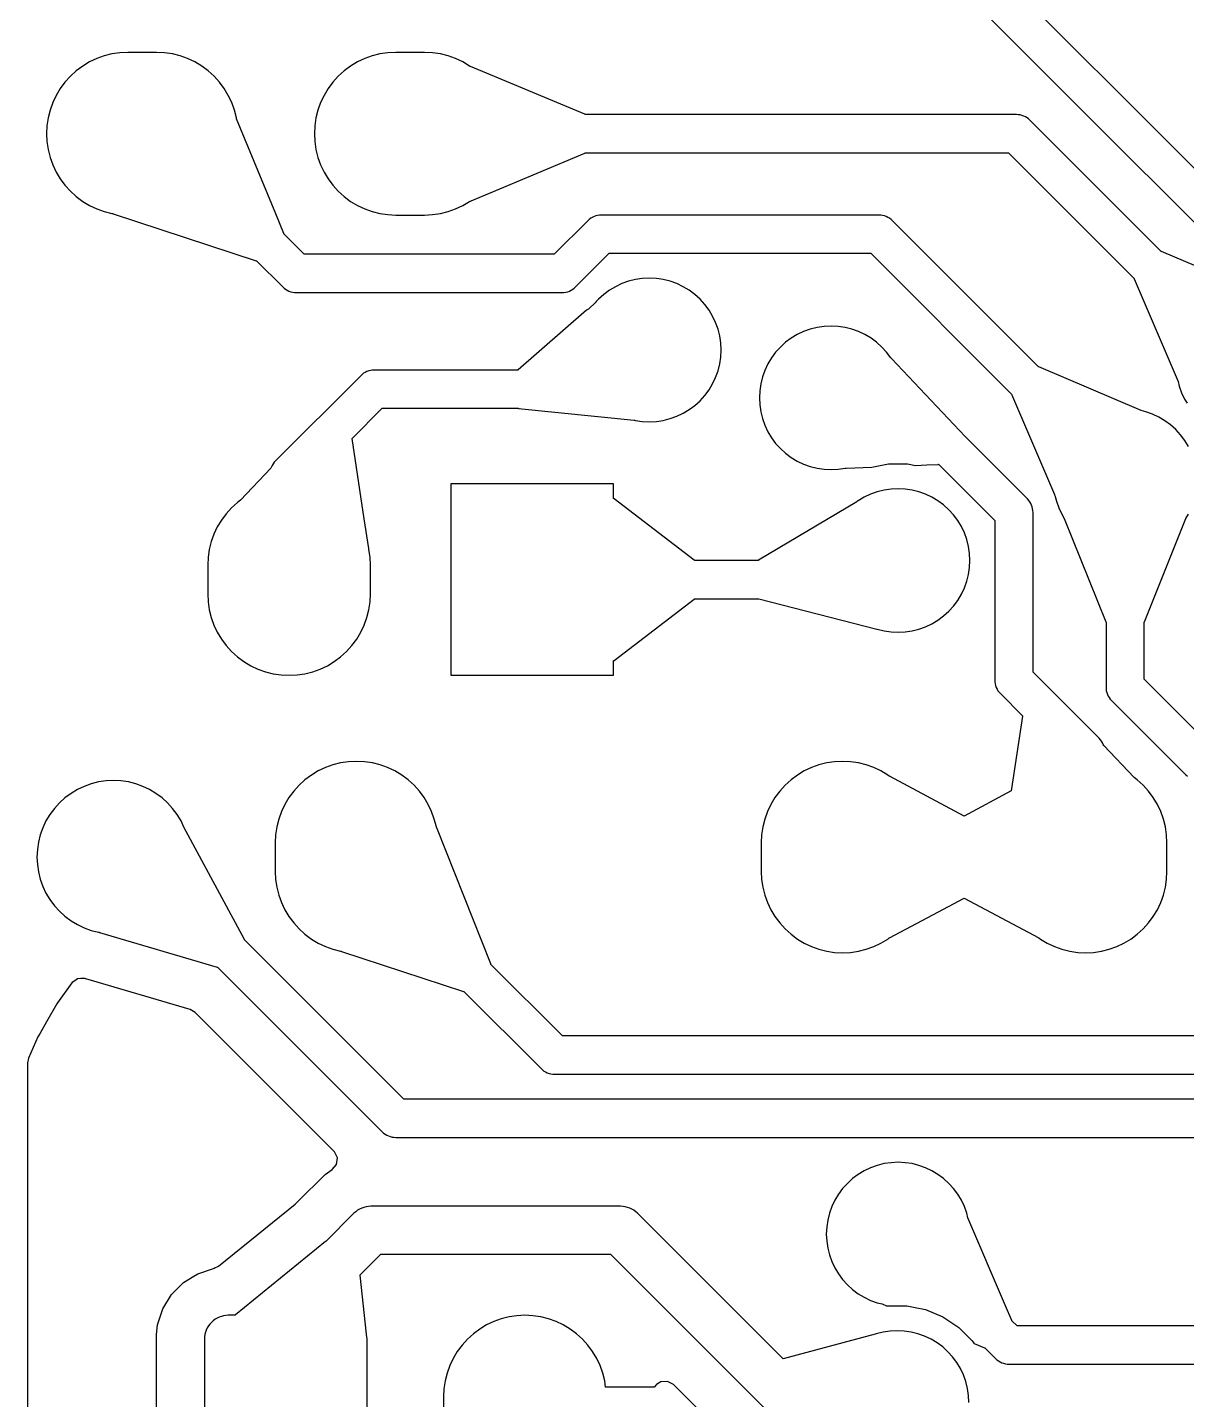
# Model space of a CAD drawing. Header units: metres. Extents: x 0.3 to 99.7, y 0.3 to 59.7.
# Drawn here: x 0.3 to 12.41, y 32.93 to 47.27 of the extents above; entities that cross this region are included whole.
import ezdxf

# ---------------------------------------------------------------- set-up
doc = ezdxf.new("R2010")
doc.units = ezdxf.units.M

msp = doc.modelspace()

# ---------------------------------------------------------------- linework, layer by layer
for points in [[(9.228, 48.5), (12.919, 44.809)], [(13.144, 45.151), (9.794, 48.5)], [(12.434, 42.89), (12.396, 42.953), (12.352, 43.012), (12.303, 43.067), (12.248, 43.116), (12.189, 43.16), (12.126, 43.198), (12.06, 43.229), (11.99, 43.254), (11.941, 43.266), (11.941, 43.266), (11.941, 43.266), (11.941, 43.266), (11.941, 43.266), (11.941, 43.266), (10.871, 43.725), (10.867, 43.725), (10.867, 43.725), (10.867, 43.725), (10.867, 43.725), (10.867, 43.725), (10.867, 43.725), (10.867, 43.725), (10.867, 43.725), (10.867, 43.725), (10.867, 43.725), (10.867, 43.725), (10.867, 43.725), (10.867, 43.725), (10.867, 43.725), (10.867, 43.725), (10.867, 43.725), (10.867, 43.725), (10.867, 43.725), (9.34, 45.251), (9.326, 45.265), (9.31, 45.276), (9.293, 45.286), (9.275, 45.295), (9.257, 45.301), (9.238, 45.306), (9.219, 45.309), (9.199, 45.31), (6.299, 45.31), (6.279, 45.309), (6.26, 45.306), (6.241, 45.301), (6.222, 45.295), (6.204, 45.286), (6.188, 45.276), (6.172, 45.265), (6.157, 45.251), (5.806, 44.9), (5.806, 44.9), (5.806, 44.9), (5.806, 44.9), (5.806, 44.9), (5.806, 44.9), (5.806, 44.9), (5.806, 44.9), (5.806, 44.9), (5.806, 44.9), (5.806, 44.9), (5.806, 44.9), (5.806, 44.9), (5.806, 44.9), (5.806, 44.9), (5.806, 44.9), (5.806, 44.9), (5.806, 44.9), (3.193, 44.9), (3.193, 44.9), (3.193, 44.9), (3.193, 44.9), (3.193, 44.9), (3.193, 44.9), (3.193, 44.9), (3.193, 44.9), (3.193, 44.9), (3.193, 44.9), (3.193, 44.9), (3.193, 44.9), (3.193, 44.9), (3.193, 44.9), (3.193, 44.9), (3.193, 44.9), (3.193, 44.9), (3.193, 44.9), (2.98, 45.113), (2.98, 45.113), (2.98, 45.113), (2.98, 45.113), (2.98, 45.113), (2.98, 45.113), (2.98, 45.113), (2.98, 45.113), (2.98, 45.113), (2.98, 45.113), (2.98, 45.113), (2.98, 45.113), (2.98, 45.113), (2.98, 45.113), (2.98, 45.113), (2.98, 45.113), (2.98, 45.113), (2.98, 45.113), (2.98, 45.113), (2.98, 45.113), (2.98, 45.113), (2.98, 45.113), (2.98, 45.113), (2.98, 45.113), (2.98, 45.113), (2.98, 45.113), (2.98, 45.114), (2.979, 45.118), (2.895, 45.323), (2.487, 46.317), (2.485, 46.32), (2.485, 46.32), (2.485, 46.32), (2.485, 46.32), (2.485, 46.32), (2.485, 46.32), (2.485, 46.32), (2.485, 46.32), (2.485, 46.32), (2.485, 46.32), (2.485, 46.32), (2.485, 46.32), (2.485, 46.32), (2.485, 46.32), (2.484, 46.326), (2.463, 46.407), (2.435, 46.485), (2.4, 46.561), (2.357, 46.632), (2.307, 46.699), (2.251, 46.761), (2.189, 46.817), (2.122, 46.867), (2.051, 46.91), (1.975, 46.945), (1.897, 46.973), (1.816, 46.994), (1.733, 47.006), (1.65, 47.01), (1.35, 47.01), (1.267, 47.006), (1.184, 46.994), (1.103, 46.973), (1.025, 46.945), (0.949, 46.91), (0.878, 46.867), (0.811, 46.817), (0.749, 46.761), (0.693, 46.699), (0.643, 46.632), (0.6, 46.561), (0.565, 46.485), (0.537, 46.407), (0.516, 46.326), (0.504, 46.243), (0.5, 46.16), (0.504, 46.077), (0.516, 45.994), (0.537, 45.913), (0.565, 45.835), (0.6, 45.759), (0.643, 45.688), (0.693, 45.621), (0.749, 45.559), (0.811, 45.503), (0.878, 45.453), (0.949, 45.41), (1.025, 45.375), (1.103, 45.347), (1.184, 45.326), (1.193, 45.325), (1.193, 45.325), (1.193, 45.325), (1.193, 45.325), (1.193, 45.325), (1.193, 45.325), (1.193, 45.325), (1.193, 45.325), (1.193, 45.325), (1.193, 45.325), (1.193, 45.325), (1.193, 45.325), (1.193, 45.325), (1.193, 45.325), (1.195, 45.323), (1.196, 45.323), (2.692, 44.83), (2.696, 44.831), (2.696, 44.831), (2.696, 44.831), (2.696, 44.831), (2.696, 44.831), (2.696, 44.831), (2.696, 44.831), (2.696, 44.831), (2.696, 44.831), (2.696, 44.831), (2.696, 44.831), (2.696, 44.831), (2.696, 44.831), (2.696, 44.831), (2.696, 44.831), (2.696, 44.831), (2.696, 44.831), (2.696, 44.831), (2.696, 44.831), (2.696, 44.831), (2.969, 44.559), (2.983, 44.545), (2.999, 44.534), (3.016, 44.524), (3.033, 44.515), (3.052, 44.509), (3.071, 44.504), (3.09, 44.501), (3.11, 44.5), (5.889, 44.5), (5.908, 44.501), (5.928, 44.504), (5.947, 44.509), (5.965, 44.515), (5.983, 44.524), (6, 44.534), (6.016, 44.545), (6.03, 44.559), (6.382, 44.91), (6.382, 44.91), (6.382, 44.91), (6.382, 44.91), (6.382, 44.91), (6.382, 44.91), (6.382, 44.91), (6.382, 44.91), (6.382, 44.91), (6.382, 44.91), (6.382, 44.91), (6.382, 44.91), (6.382, 44.91), (6.382, 44.91), (6.382, 44.91), (6.382, 44.91), (6.382, 44.91), (6.382, 44.91), (9.116, 44.91), (9.116, 44.91), (9.116, 44.91), (9.116, 44.91), (9.116, 44.91), (9.116, 44.91), (9.116, 44.91), (9.116, 44.91), (9.116, 44.91), (9.116, 44.91), (9.116, 44.91), (9.116, 44.91), (9.116, 44.91), (9.116, 44.91), (9.116, 44.91), (9.116, 44.91), (9.116, 44.91), (9.116, 44.91), (10.583, 43.443), (10.583, 43.443), (10.583, 43.443), (10.583, 43.443), (10.583, 43.443), (10.583, 43.443), (10.583, 43.443), (10.583, 43.443), (10.583, 43.443), (10.583, 43.443), (10.583, 43.443), (10.583, 43.443), (10.583, 43.443), (10.583, 43.443), (10.583, 43.443), (10.583, 43.443), (10.583, 43.443), (10.583, 43.443), (10.583, 43.443), (10.583, 43.443), (10.583, 43.443), (10.583, 43.443), (10.583, 43.443), (10.583, 43.443), (10.583, 43.443), (10.583, 43.443), (10.583, 43.443), (10.584, 43.438), (11.034, 42.388), (11.034, 42.387), (11.039, 42.379), (11.039, 42.379), (11.039, 42.379), (11.039, 42.379), (11.039, 42.379), (11.039, 42.379), (11.039, 42.379), (11.039, 42.379), (11.041, 42.371), (11.041, 42.371), (11.041, 42.371), (11.041, 42.371), (11.041, 42.371), (11.041, 42.371), (11.041, 42.371), (11.041, 42.371), (11.043, 42.368), (11.043, 42.368), (11.043, 42.368), (11.043, 42.368), (11.043, 42.368), (11.043, 42.368), (11.055, 42.318), (11.08, 42.249), (11.111, 42.183), (11.137, 42.139), (11.137, 42.139), (11.137, 42.139), (11.137, 42.139), (11.137, 42.139), (11.137, 42.139), (11.57, 41.058), (11.573, 41.055), (11.573, 41.055), (11.573, 41.055), (11.573, 41.055), (11.573, 41.055), (11.573, 41.055), (11.573, 41.055), (11.573, 41.055), (11.573, 41.055), (11.573, 41.055), (11.573, 41.055), (11.573, 41.055), (11.573, 41.055), (11.573, 41.055), (11.573, 41.055), (11.573, 41.055), (11.573, 41.055), (11.573, 41.055), (11.573, 40.377), (11.574, 40.357), (11.576, 40.338), (11.581, 40.319), (11.588, 40.3), (11.596, 40.282), (11.606, 40.266), (11.618, 40.25), (11.631, 40.235), (12.408, 39.459), (12.423, 39.445)], [(12.636, 44.723), (12.154, 44.929), (12.15, 44.929), (12.15, 44.929), (12.15, 44.929), (12.15, 44.929), (12.15, 44.929), (12.15, 44.929), (12.15, 44.929), (12.15, 44.929), (12.15, 44.929), (12.15, 44.929), (12.15, 44.929), (12.15, 44.929), (12.15, 44.929), (12.15, 44.929), (12.15, 44.929), (12.15, 44.929), (12.15, 44.929), (12.15, 44.929), (10.778, 46.301), (10.764, 46.315), (10.748, 46.326), (10.731, 46.336), (10.713, 46.345), (10.695, 46.351), (10.676, 46.356), (10.656, 46.359), (10.637, 46.36), (6.13, 46.36), (6.13, 46.36), (6.13, 46.36), (6.13, 46.36), (6.13, 46.36), (6.13, 46.36), (6.13, 46.36), (6.13, 46.36), (6.13, 46.36), (6.13, 46.36), (6.13, 46.36), (6.13, 46.36), (6.13, 46.36), (6.13, 46.36), (6.13, 46.36), (6.13, 46.36), (6.13, 46.36), (6.13, 46.36), (6.13, 46.36), (6.13, 46.36), (6.13, 46.36), (6.13, 46.36), (6.13, 46.36), (6.13, 46.36), (6.13, 46.36), (6.13, 46.36), (6.13, 46.36), (6.126, 46.363), (4.93, 46.864), (4.927, 46.864), (4.927, 46.864), (4.927, 46.864), (4.927, 46.864), (4.927, 46.864), (4.927, 46.864), (4.927, 46.864), (4.927, 46.864), (4.927, 46.864), (4.927, 46.864), (4.927, 46.864), (4.927, 46.864), (4.927, 46.864), (4.927, 46.864), (4.922, 46.867), (4.851, 46.91), (4.775, 46.945), (4.697, 46.973), (4.616, 46.994), (4.533, 47.006), (4.45, 47.01), (4.15, 47.01), (4.067, 47.006), (3.984, 46.994), (3.903, 46.973), (3.825, 46.945), (3.749, 46.91), (3.678, 46.867), (3.611, 46.817), (3.549, 46.761), (3.493, 46.699), (3.443, 46.632), (3.4, 46.561), (3.365, 46.485), (3.337, 46.407), (3.316, 46.326), (3.304, 46.243), (3.3, 46.16), (3.304, 46.077), (3.316, 45.994), (3.337, 45.913), (3.365, 45.835), (3.4, 45.759), (3.443, 45.688), (3.493, 45.621), (3.549, 45.559), (3.611, 45.503), (3.678, 45.453), (3.749, 45.41), (3.825, 45.375), (3.903, 45.347), (3.984, 45.326), (4.067, 45.314), (4.15, 45.31), (4.45, 45.31), (4.533, 45.314), (4.616, 45.326), (4.697, 45.347), (4.775, 45.375), (4.851, 45.41), (4.922, 45.453), (4.926, 45.456), (4.926, 45.456), (4.926, 45.456), (4.926, 45.456), (4.926, 45.456), (4.926, 45.456), (4.926, 45.456), (4.926, 45.456), (4.926, 45.456), (4.926, 45.456), (4.926, 45.456), (4.926, 45.456), (4.93, 45.456), (4.937, 45.46), (5.129, 45.54), (6.126, 45.957), (6.129, 45.96), (6.129, 45.96), (6.129, 45.96), (6.129, 45.96), (6.129, 45.96), (6.129, 45.96), (6.129, 45.96), (6.129, 45.96), (6.129, 45.96), (6.129, 45.96), (6.129, 45.96), (6.129, 45.96), (6.129, 45.96), (6.129, 45.96), (6.129, 45.96), (6.129, 45.96), (6.129, 45.96), (6.129, 45.96), (10.554, 45.96), (10.554, 45.96), (10.554, 45.96), (10.554, 45.96), (10.554, 45.96), (10.554, 45.96), (10.554, 45.96), (10.554, 45.96), (10.554, 45.96), (10.554, 45.96), (10.554, 45.96), (10.554, 45.96), (10.554, 45.96), (10.554, 45.96), (10.554, 45.96), (10.554, 45.96), (10.554, 45.96), (10.554, 45.96), (11.867, 44.647), (11.867, 44.647), (11.867, 44.647), (11.867, 44.647), (11.867, 44.647), (11.867, 44.647), (11.867, 44.647), (11.867, 44.647), (11.867, 44.647), (11.867, 44.647), (11.867, 44.647), (11.867, 44.647), (11.867, 44.647), (11.867, 44.647), (11.867, 44.647), (11.867, 44.647), (11.867, 44.647), (11.867, 44.647), (11.867, 44.647), (11.867, 44.647), (11.867, 44.647), (11.867, 44.647), (11.867, 44.647), (11.867, 44.647), (11.867, 44.647), (11.867, 44.647), (11.867, 44.647), (11.867, 44.642), (12.326, 43.572), (12.326, 43.572), (12.326, 43.572), (12.326, 43.572), (12.326, 43.572), (12.326, 43.572), (12.339, 43.523), (12.363, 43.453), (12.395, 43.387), (12.421, 43.343)], [(6.646, 43.166), (6.646, 43.166), (6.646, 43.166), (6.646, 43.166), (6.646, 43.166), (6.646, 43.166), (6.646, 43.166), (6.646, 43.166), (6.646, 43.166), (6.646, 43.166), (6.646, 43.166), (6.646, 43.166), (6.654, 43.164), (6.726, 43.154), (6.8, 43.15), (6.874, 43.154), (6.946, 43.164), (7.018, 43.182), (7.087, 43.207), (7.154, 43.239), (7.217, 43.276), (7.276, 43.32), (7.33, 43.37), (7.38, 43.424), (7.424, 43.483), (7.461, 43.546), (7.493, 43.613), (7.518, 43.682), (7.536, 43.754), (7.546, 43.826), (7.55, 43.9), (7.546, 43.974), (7.536, 44.046), (7.518, 44.118), (7.493, 44.187), (7.461, 44.254), (7.424, 44.317), (7.38, 44.376), (7.33, 44.43), (7.276, 44.48), (7.217, 44.524), (7.154, 44.561), (7.087, 44.593), (7.018, 44.618), (6.946, 44.636), (6.874, 44.646), (6.8, 44.65), (6.726, 44.646), (6.654, 44.636), (6.582, 44.618), (6.513, 44.593), (6.446, 44.561), (6.383, 44.524), (6.324, 44.48), (6.27, 44.43), (6.246, 44.405), (6.246, 44.405), (6.246, 44.405), (6.246, 44.405), (6.234, 44.394), (6.233, 44.393), (6.172, 44.332), (6.172, 44.332), (6.172, 44.332), (6.172, 44.332), (6.172, 44.332), (6.172, 44.332), (6.172, 44.332), (6.172, 44.332), (6.166, 44.328), (6.145, 44.316), (6.143, 44.315), (5.428, 43.693), (5.426, 43.69), (5.426, 43.69), (5.426, 43.69), (5.426, 43.69), (5.426, 43.69), (5.426, 43.69), (5.426, 43.69), (5.426, 43.69), (5.426, 43.69), (5.426, 43.69), (5.426, 43.69), (5.426, 43.69), (5.426, 43.69), (5.426, 43.69), (5.426, 43.69), (5.426, 43.69), (5.426, 43.69), (5.426, 43.69), (5.426, 43.69), (5.426, 43.69), (5.426, 43.69), (5.426, 43.69), (5.426, 43.69), (5.426, 43.69), (3.925, 43.69), (3.905, 43.689), (3.886, 43.686), (3.867, 43.681), (3.848, 43.675), (3.831, 43.666), (3.814, 43.656), (3.798, 43.645), (3.784, 43.631), (2.894, 42.741), (2.88, 42.727), (2.869, 42.711), (2.859, 42.694), (2.85, 42.677), (2.846, 42.665), (2.846, 42.665), (2.846, 42.665), (2.846, 42.665), (2.846, 42.665), (2.846, 42.665), (2.846, 42.665), (2.846, 42.665), (2.846, 42.665), (2.846, 42.665), (2.528, 42.331), (2.528, 42.331), (2.528, 42.331), (2.528, 42.331), (2.528, 42.331), (2.528, 42.331), (2.496, 42.307), (2.434, 42.251), (2.378, 42.189), (2.328, 42.122), (2.285, 42.051), (2.25, 41.975), (2.222, 41.897), (2.201, 41.816), (2.189, 41.733), (2.185, 41.65), (2.185, 41.35), (2.189, 41.267), (2.201, 41.184), (2.222, 41.103), (2.25, 41.025), (2.285, 40.949), (2.328, 40.878), (2.378, 40.811), (2.434, 40.749), (2.496, 40.693), (2.563, 40.643), (2.634, 40.6), (2.71, 40.565), (2.788, 40.537), (2.869, 40.516), (2.952, 40.504), (3.035, 40.5), (3.118, 40.504), (3.201, 40.516), (3.282, 40.537), (3.36, 40.565), (3.436, 40.6), (3.507, 40.643), (3.574, 40.693), (3.636, 40.749), (3.692, 40.811), (3.742, 40.878), (3.785, 40.949), (3.82, 41.025), (3.848, 41.103), (3.869, 41.184), (3.881, 41.267), (3.885, 41.35), (3.885, 41.65), (3.881, 41.733), (3.869, 41.816), (3.867, 41.823), (3.867, 41.823), (3.867, 41.823), (3.867, 41.823), (3.867, 41.823), (3.867, 41.823), (3.867, 41.823), (3.867, 41.823), (3.867, 41.823), (3.867, 41.823), (3.867, 41.825), (3.821, 42.134), (3.696, 42.974), (3.694, 42.976), (3.694, 42.976), (3.694, 42.976), (3.694, 42.976), (3.694, 42.976), (3.694, 42.976), (3.694, 42.976), (3.694, 42.976), (3.694, 42.976), (3.694, 42.976), (3.694, 42.976), (3.694, 42.976), (3.694, 42.976), (3.694, 42.976), (3.694, 42.976), (3.694, 42.976), (3.694, 42.976), (3.694, 42.976), (3.694, 42.976), (3.694, 42.976), (3.694, 42.976), (3.694, 42.976), (3.694, 42.976), (3.694, 42.976), (3.694, 42.976), (3.694, 42.976), (3.694, 42.976), (3.694, 42.976), (4.008, 43.29), (4.008, 43.29), (4.008, 43.29), (4.008, 43.29), (4.008, 43.29), (4.008, 43.29), (4.008, 43.29), (4.008, 43.29), (4.008, 43.29), (4.008, 43.29), (4.008, 43.29), (4.008, 43.29), (4.008, 43.29), (4.008, 43.29), (4.008, 43.29), (4.008, 43.29), (4.008, 43.29), (4.008, 43.29), (5.432, 43.29), (5.432, 43.29), (5.432, 43.29), (5.432, 43.29), (5.432, 43.29), (5.432, 43.29), (5.432, 43.29), (5.432, 43.29), (5.432, 43.29), (5.432, 43.29), (5.432, 43.29), (5.432, 43.29), (5.434, 43.289), (6.643, 43.165), (6.646, 43.166)], [(11.867, 39.431), (11.867, 39.431), (11.867, 39.431), (11.867, 39.431), (11.867, 39.431), (11.867, 39.431), (11.549, 39.765), (11.549, 39.765), (11.549, 39.765), (11.549, 39.765), (11.549, 39.765), (11.549, 39.765), (11.549, 39.765), (11.549, 39.765), (11.549, 39.765), (11.549, 39.765), (11.545, 39.777), (11.536, 39.794), (11.526, 39.811), (11.515, 39.827), (11.501, 39.841), (10.81, 40.533), (10.81, 40.533), (10.81, 40.533), (10.81, 40.533), (10.81, 40.533), (10.81, 40.533), (10.81, 40.533), (10.81, 40.533), (10.81, 40.533), (10.81, 40.533), (10.81, 40.533), (10.81, 40.533), (10.81, 40.533), (10.81, 40.533), (10.81, 40.533), (10.81, 40.533), (10.81, 40.533), (10.81, 40.533), (10.81, 42.201), (10.809, 42.221), (10.806, 42.24), (10.801, 42.259), (10.795, 42.278), (10.786, 42.296), (10.776, 42.312), (10.765, 42.328), (10.751, 42.343), (10.1, 42.994), (10.1, 42.994), (10.1, 42.994), (10.1, 42.994), (10.1, 42.994), (10.1, 42.994), (10.1, 42.994), (10.1, 42.994), (10.1, 42.994), (10.1, 42.994), (10.1, 42.995), (9.33, 43.81), (9.327, 43.811), (9.327, 43.811), (9.327, 43.811), (9.327, 43.811), (9.327, 43.811), (9.327, 43.811), (9.327, 43.811), (9.327, 43.811), (9.327, 43.811), (9.327, 43.811), (9.327, 43.811), (9.327, 43.811), (9.327, 43.811), (9.327, 43.811), (9.324, 43.817), (9.28, 43.876), (9.23, 43.93), (9.176, 43.98), (9.117, 44.024), (9.054, 44.061), (8.987, 44.093), (8.918, 44.118), (8.846, 44.136), (8.774, 44.146), (8.7, 44.15), (8.626, 44.146), (8.554, 44.136), (8.482, 44.118), (8.413, 44.093), (8.346, 44.061), (8.283, 44.024), (8.224, 43.98), (8.17, 43.93), (8.12, 43.876), (8.076, 43.817), (8.039, 43.754), (8.007, 43.687), (7.982, 43.618), (7.964, 43.546), (7.954, 43.474), (7.95, 43.4), (7.954, 43.326), (7.964, 43.254), (7.982, 43.182), (8.007, 43.113), (8.039, 43.046), (8.076, 42.983), (8.12, 42.924), (8.17, 42.87), (8.224, 42.82), (8.283, 42.776), (8.346, 42.739), (8.413, 42.707), (8.482, 42.682), (8.554, 42.664), (8.626, 42.654), (8.7, 42.65), (8.774, 42.654), (8.846, 42.664), (8.852, 42.666), (8.852, 42.666), (8.852, 42.666), (8.852, 42.666), (8.852, 42.666), (8.852, 42.666), (8.852, 42.666), (8.852, 42.666), (8.852, 42.666), (8.852, 42.666), (8.852, 42.666), (8.852, 42.666), (8.856, 42.665), (9.124, 42.676), (9.126, 42.676), (9.3, 42.711), (9.3, 42.711), (9.3, 42.711), (9.3, 42.711), (9.3, 42.711), (9.3, 42.711), (9.5, 42.711), (9.5, 42.711), (9.5, 42.711), (9.5, 42.711), (9.5, 42.711), (9.5, 42.711), (9.581, 42.694), (9.583, 42.694), (9.702, 42.699), (9.82, 42.704), (9.823, 42.705), (9.823, 42.705), (9.823, 42.705), (9.823, 42.705), (9.823, 42.705), (9.823, 42.705), (9.823, 42.705), (9.823, 42.705), (9.823, 42.705), (9.823, 42.705), (9.823, 42.705), (9.823, 42.705), (9.823, 42.705), (9.823, 42.705), (9.823, 42.705), (9.823, 42.705), (9.823, 42.705), (9.823, 42.705), (9.823, 42.705), (9.823, 42.705), (9.823, 42.705), (9.823, 42.705), (9.823, 42.705), (9.823, 42.705), (9.823, 42.705), (9.823, 42.705), (10.41, 42.118), (10.41, 42.118), (10.41, 42.118), (10.41, 42.118), (10.41, 42.118), (10.41, 42.118), (10.41, 42.118), (10.41, 42.118), (10.41, 42.118), (10.41, 42.118), (10.41, 42.118), (10.41, 42.118), (10.41, 42.118), (10.41, 42.118), (10.41, 42.118), (10.41, 42.118), (10.41, 42.118), (10.41, 42.118), (10.41, 40.45), (10.411, 40.43), (10.414, 40.411), (10.419, 40.392), (10.425, 40.373), (10.434, 40.356), (10.444, 40.339), (10.455, 40.323), (10.469, 40.309), (10.701, 40.076), (10.701, 40.076), (10.701, 40.076), (10.701, 40.076), (10.701, 40.076), (10.701, 40.076), (10.701, 40.076), (10.701, 40.076), (10.701, 40.076), (10.701, 40.076), (10.701, 40.076), (10.701, 40.076), (10.701, 40.076), (10.701, 40.076), (10.701, 40.076), (10.701, 40.076), (10.701, 40.076), (10.701, 40.076), (10.701, 40.076), (10.701, 40.076), (10.701, 40.076), (10.701, 40.076), (10.701, 40.076), (10.701, 40.076), (10.701, 40.076), (10.701, 40.076), (10.701, 40.076), (10.701, 40.076), (10.699, 40.074), (10.582, 39.291), (10.582, 39.291), (10.582, 39.291), (10.582, 39.291), (10.582, 39.291), (10.582, 39.291), (10.582, 39.291), (10.582, 39.291), (10.582, 39.291), (10.582, 39.291), (10.582, 39.291), (10.582, 39.291), (10.582, 39.291), (10.582, 39.291), (10.582, 39.291), (10.582, 39.291), (10.582, 39.291), (10.582, 39.291), (10.582, 39.291), (10.582, 39.291), (10.582, 39.291), (10.582, 39.291), (10.09, 39.029), (10.09, 39.029), (10.09, 39.029), (10.09, 39.029), (10.09, 39.029), (10.09, 39.029), (10.09, 39.029), (10.09, 39.029), (10.09, 39.029), (10.09, 39.029), (10.09, 39.029), (10.09, 39.029), (10.09, 39.029), (10.09, 39.029), (10.09, 39.029), (10.09, 39.029), (10.09, 39.029), (10.09, 39.029), (10.09, 39.029), (10.09, 39.029), (10.09, 39.029), (10.09, 39.029), (9.309, 39.445), (9.308, 39.445), (9.308, 39.445), (9.308, 39.445), (9.308, 39.445), (9.308, 39.445), (9.308, 39.445), (9.308, 39.445), (9.308, 39.445), (9.308, 39.445), (9.308, 39.445), (9.308, 39.445), (9.308, 39.445), (9.308, 39.445), (9.308, 39.445), (9.292, 39.457), (9.221, 39.5), (9.145, 39.535), (9.067, 39.563), (8.986, 39.584), (8.903, 39.596), (8.82, 39.6), (8.737, 39.596), (8.654, 39.584), (8.573, 39.563), (8.495, 39.535), (8.419, 39.5), (8.348, 39.457), (8.281, 39.407), (8.219, 39.351), (8.163, 39.289), (8.113, 39.222), (8.07, 39.151), (8.035, 39.075), (8.007, 38.997), (7.986, 38.916), (7.974, 38.833), (7.97, 38.75), (7.97, 38.45), (7.974, 38.367), (7.986, 38.284), (8.007, 38.203), (8.035, 38.125), (8.07, 38.049), (8.113, 37.978), (8.163, 37.911), (8.219, 37.849), (8.281, 37.793), (8.348, 37.743), (8.419, 37.7), (8.495, 37.665), (8.573, 37.637), (8.654, 37.616), (8.737, 37.604), (8.82, 37.6), (8.903, 37.604), (8.986, 37.616), (9.067, 37.637), (9.145, 37.665), (9.221, 37.7), (9.292, 37.743), (9.308, 37.755), (9.308, 37.755), (9.308, 37.755), (9.308, 37.755), (9.308, 37.755), (9.308, 37.755), (9.308, 37.755), (9.308, 37.755), (9.308, 37.755), (9.308, 37.755), (9.308, 37.755), (9.308, 37.755), (9.309, 37.755), (9.764, 37.998), (10.09, 38.171), (10.09, 38.171), (10.09, 38.171), (10.09, 38.171), (10.09, 38.171), (10.09, 38.171), (10.09, 38.171), (10.09, 38.171), (10.09, 38.171), (10.09, 38.171), (10.09, 38.171), (10.09, 38.171), (10.09, 38.171), (10.09, 38.171), (10.09, 38.171), (10.09, 38.171), (10.09, 38.171), (10.09, 38.171), (10.09, 38.171), (10.09, 38.171), (10.09, 38.171), (10.09, 38.171), (10.871, 37.755), (10.872, 37.755), (10.872, 37.755), (10.872, 37.755), (10.872, 37.755), (10.872, 37.755), (10.872, 37.755), (10.872, 37.755), (10.872, 37.755), (10.872, 37.755), (10.872, 37.755), (10.872, 37.755), (10.872, 37.755), (10.872, 37.755), (10.872, 37.755), (10.888, 37.743), (10.959, 37.7), (11.035, 37.665), (11.113, 37.637), (11.194, 37.616), (11.277, 37.604), (11.36, 37.6), (11.443, 37.604), (11.526, 37.616), (11.607, 37.637), (11.685, 37.665), (11.761, 37.7), (11.832, 37.743), (11.899, 37.793), (11.961, 37.849), (12.017, 37.911), (12.067, 37.978), (12.11, 38.049), (12.145, 38.125), (12.173, 38.203), (12.194, 38.284), (12.206, 38.367), (12.21, 38.45), (12.21, 38.75), (12.206, 38.833), (12.194, 38.916), (12.173, 38.997), (12.145, 39.075), (12.11, 39.151), (12.067, 39.222), (12.017, 39.289), (11.961, 39.351), (11.899, 39.407), (11.867, 39.431)], [(8.976, 42.318), (8.976, 42.318), (8.976, 42.318), (8.976, 42.318), (8.976, 42.318), (8.976, 42.318), (8.976, 42.318), (8.976, 42.318), (8.976, 42.318), (8.976, 42.318), (8.976, 42.318), (8.976, 42.318), (8.974, 42.318), (8.968, 42.314), (7.942, 41.703), (7.94, 41.7), (7.94, 41.7), (7.94, 41.7), (7.94, 41.7), (7.94, 41.7), (7.94, 41.7), (7.94, 41.7), (7.94, 41.7), (7.94, 41.7), (7.94, 41.7), (7.94, 41.7), (7.94, 41.7), (7.94, 41.7), (7.94, 41.7), (7.94, 41.7), (7.94, 41.7), (7.94, 41.7), (7.94, 41.7), (7.94, 41.7), (7.94, 41.7), (7.273, 41.7), (7.273, 41.7), (7.273, 41.7), (7.273, 41.7), (7.273, 41.7), (7.273, 41.7), (7.273, 41.7), (7.273, 41.7), (7.273, 41.7), (7.273, 41.7), (7.273, 41.7), (7.273, 41.7), (7.273, 41.7), (7.273, 41.7), (7.273, 41.7), (7.273, 41.7), (7.273, 41.7), (7.273, 41.7), (7.273, 41.7), (7.273, 41.7), (7.273, 41.7), (7.273, 41.7), (7.273, 41.7), (7.273, 41.7), (7.273, 41.7), (7.273, 41.7), (7.272, 41.702), (7.27, 41.704), (6.433, 42.344), (6.425, 42.346), (6.425, 42.346), (6.425, 42.346), (6.425, 42.346), (6.425, 42.346), (6.425, 42.346), (6.425, 42.346), (6.425, 42.346), (6.425, 42.346), (6.425, 42.346), (6.425, 42.346), (6.425, 42.346), (6.425, 42.346), (6.425, 42.346), (6.425, 42.346), (6.425, 42.346), (6.425, 42.346), (6.425, 42.346), (6.425, 42.346), (6.425, 42.346), (6.425, 42.346), (6.425, 42.346), (6.425, 42.346), (6.425, 42.346), (6.425, 42.346), (6.425, 42.346), (6.425, 42.346), (6.425, 42.346), (6.425, 42.5), (4.725, 42.5), (4.725, 40.5), (6.425, 40.5), (6.425, 40.654), (6.425, 40.654), (6.425, 40.654), (6.425, 40.654), (6.425, 40.654), (6.425, 40.654), (6.425, 40.654), (6.425, 40.654), (6.425, 40.654), (6.425, 40.654), (6.425, 40.654), (6.425, 40.654), (6.425, 40.654), (6.425, 40.654), (6.425, 40.654), (6.425, 40.654), (6.425, 40.654), (6.425, 40.654), (6.425, 40.654), (6.425, 40.654), (6.425, 40.654), (6.425, 40.654), (6.425, 40.654), (6.425, 40.654), (6.425, 40.654), (6.425, 40.654), (6.425, 40.654), (6.425, 40.654), (6.425, 40.654), (6.425, 40.654), (6.425, 40.654), (6.425, 40.654), (6.425, 40.654), (6.425, 40.654), (6.425, 40.654), (6.425, 40.654), (6.425, 40.654), (6.425, 40.654), (6.425, 40.654), (6.425, 40.654), (6.425, 40.654), (6.425, 40.654), (6.426, 40.654), (6.433, 40.656), (7.27, 41.296), (7.272, 41.3), (7.272, 41.3), (7.272, 41.3), (7.272, 41.3), (7.272, 41.3), (7.272, 41.3), (7.272, 41.3), (7.272, 41.3), (7.272, 41.3), (7.272, 41.3), (7.272, 41.3), (7.272, 41.3), (7.272, 41.3), (7.272, 41.3), (7.272, 41.3), (7.272, 41.3), (7.272, 41.3), (7.272, 41.3), (7.272, 41.3), (7.272, 41.3), (7.272, 41.3), (7.272, 41.3), (7.272, 41.3), (7.272, 41.3), (7.942, 41.3), (7.942, 41.3), (7.942, 41.3), (7.942, 41.3), (7.942, 41.3), (7.942, 41.3), (7.942, 41.3), (7.942, 41.3), (7.942, 41.3), (7.942, 41.3), (7.942, 41.3), (7.942, 41.3), (7.945, 41.298), (9.179, 40.983), (9.179, 40.983), (9.179, 40.983), (9.179, 40.983), (9.182, 40.982), (9.254, 40.964), (9.326, 40.954), (9.4, 40.95), (9.474, 40.954), (9.546, 40.964), (9.618, 40.982), (9.687, 41.007), (9.754, 41.039), (9.817, 41.076), (9.876, 41.12), (9.93, 41.17), (9.98, 41.224), (10.024, 41.283), (10.061, 41.346), (10.093, 41.413), (10.118, 41.482), (10.136, 41.554), (10.146, 41.626), (10.15, 41.7), (10.146, 41.774), (10.136, 41.846), (10.118, 41.918), (10.093, 41.987), (10.061, 42.054), (10.024, 42.117), (9.98, 42.176), (9.93, 42.23), (9.876, 42.28), (9.817, 42.324), (9.754, 42.361), (9.687, 42.393), (9.618, 42.418), (9.546, 42.436), (9.474, 42.446), (9.4, 42.45), (9.326, 42.446), (9.254, 42.436), (9.182, 42.418), (9.113, 42.393), (9.046, 42.361), (8.983, 42.324), (8.976, 42.318)], [(12.632, 39.8), (11.973, 40.46), (11.973, 40.46), (11.973, 40.46), (11.973, 40.46), (11.973, 40.46), (11.973, 40.46), (11.973, 40.46), (11.973, 40.46), (11.973, 40.46), (11.973, 40.46), (11.973, 40.46), (11.973, 40.46), (11.973, 40.46), (11.973, 40.46), (11.973, 40.46), (11.973, 40.46), (11.973, 40.46), (11.973, 40.46), (11.973, 41.054), (11.973, 41.054), (11.973, 41.054), (11.973, 41.054), (11.973, 41.054), (11.973, 41.054), (11.973, 41.054), (11.973, 41.054), (11.973, 41.054), (11.973, 41.054), (11.973, 41.054), (11.973, 41.054), (11.973, 41.054), (11.973, 41.054), (11.973, 41.054), (11.973, 41.054), (11.973, 41.054), (11.973, 41.054), (11.973, 41.054), (11.973, 41.054), (11.973, 41.054), (11.973, 41.054), (11.973, 41.054), (11.973, 41.054), (11.973, 41.054), (11.973, 41.054), (11.973, 41.054), (11.976, 41.058), (12.408, 42.139), (12.408, 42.139), (12.408, 42.139), (12.408, 42.139), (12.408, 42.139), (12.408, 42.139), (12.434, 42.183)], [(13.97, 36.73), (5.893, 36.73), (5.893, 36.73), (5.893, 36.73), (5.893, 36.73), (5.893, 36.73), (5.893, 36.73), (5.893, 36.73), (5.893, 36.73), (5.893, 36.73), (5.893, 36.73), (5.893, 36.73), (5.893, 36.73), (5.893, 36.73), (5.893, 36.73), (5.893, 36.73), (5.893, 36.73), (5.893, 36.73), (5.893, 36.73), (5.145, 37.478), (5.145, 37.478), (5.145, 37.478), (5.145, 37.478), (5.145, 37.478), (5.145, 37.478), (5.145, 37.478), (5.145, 37.478), (5.145, 37.478), (5.145, 37.478), (5.145, 37.478), (5.145, 37.478), (5.145, 37.478), (5.145, 37.478), (5.145, 37.478), (5.145, 37.478), (5.145, 37.478), (5.145, 37.478), (5.145, 37.478), (5.145, 37.478), (5.145, 37.478), (5.145, 37.478), (5.145, 37.478), (5.145, 37.478), (5.145, 37.478), (5.145, 37.478), (5.145, 37.479), (5.144, 37.483), (4.578, 38.905), (4.575, 38.908), (4.575, 38.908), (4.575, 38.908), (4.575, 38.908), (4.575, 38.908), (4.575, 38.908), (4.575, 38.908), (4.575, 38.908), (4.575, 38.908), (4.575, 38.908), (4.575, 38.908), (4.575, 38.908), (4.575, 38.908), (4.575, 38.908), (4.574, 38.916), (4.553, 38.997), (4.525, 39.075), (4.49, 39.151), (4.447, 39.222), (4.397, 39.289), (4.341, 39.351), (4.279, 39.407), (4.212, 39.457), (4.141, 39.5), (4.065, 39.535), (3.987, 39.563), (3.906, 39.584), (3.823, 39.596), (3.74, 39.6), (3.657, 39.596), (3.574, 39.584), (3.493, 39.563), (3.415, 39.535), (3.339, 39.5), (3.268, 39.457), (3.201, 39.407), (3.139, 39.351), (3.083, 39.289), (3.033, 39.222), (2.99, 39.151), (2.955, 39.075), (2.927, 38.997), (2.906, 38.916), (2.894, 38.833), (2.89, 38.75), (2.89, 38.45), (2.894, 38.367), (2.906, 38.284), (2.927, 38.203), (2.955, 38.125), (2.99, 38.049), (3.033, 37.978), (3.083, 37.911), (3.139, 37.849), (3.201, 37.793), (3.268, 37.743), (3.339, 37.7), (3.415, 37.665), (3.493, 37.637), (3.574, 37.616), (3.581, 37.615), (3.581, 37.615), (3.581, 37.615), (3.581, 37.615), (3.581, 37.615), (3.581, 37.615), (3.581, 37.615), (3.581, 37.615), (3.581, 37.615), (3.581, 37.615), (3.581, 37.615), (3.581, 37.615), (3.584, 37.613), (4.857, 37.195), (4.861, 37.196), (4.861, 37.196), (4.861, 37.196), (4.861, 37.196), (4.861, 37.196), (4.861, 37.196), (4.861, 37.196), (4.861, 37.196), (4.861, 37.196), (4.861, 37.196), (4.861, 37.196), (4.861, 37.196), (4.861, 37.196), (4.861, 37.196), (4.861, 37.196), (4.861, 37.196), (4.861, 37.196), (4.861, 37.196), (4.861, 37.196), (4.861, 37.196), (5.669, 36.389), (5.683, 36.375), (5.699, 36.364), (5.716, 36.354), (5.733, 36.345), (5.752, 36.339), (5.771, 36.334), (5.79, 36.331), (5.81, 36.33), (13.887, 36.33)], [(13.697, 36.07), (4.233, 36.07), (4.233, 36.07), (4.233, 36.07), (4.233, 36.07), (4.233, 36.07), (4.233, 36.07), (4.233, 36.07), (4.233, 36.07), (4.233, 36.07), (4.233, 36.07), (4.233, 36.07), (4.233, 36.07), (4.233, 36.07), (4.233, 36.07), (4.233, 36.07), (4.233, 36.07), (4.233, 36.07), (4.233, 36.07), (2.569, 37.734), (2.569, 37.734), (2.569, 37.734), (2.569, 37.734), (2.569, 37.734), (2.569, 37.734), (2.569, 37.734), (2.569, 37.734), (2.569, 37.734), (2.569, 37.734), (2.569, 37.734), (2.569, 37.734), (2.568, 37.739), (1.936, 38.914), (1.936, 38.914), (1.936, 38.914), (1.936, 38.914), (1.906, 38.977), (1.865, 39.044), (1.818, 39.108), (1.766, 39.166), (1.708, 39.218), (1.644, 39.265), (1.577, 39.306), (1.506, 39.339), (1.432, 39.366), (1.356, 39.385), (1.278, 39.396), (1.2, 39.4), (1.122, 39.396), (1.044, 39.385), (0.968, 39.366), (0.894, 39.339), (0.823, 39.306), (0.756, 39.265), (0.692, 39.218), (0.634, 39.166), (0.582, 39.108), (0.535, 39.044), (0.494, 38.977), (0.461, 38.906), (0.434, 38.832), (0.415, 38.756), (0.404, 38.678), (0.4, 38.6), (0.404, 38.522), (0.415, 38.444), (0.434, 38.368), (0.461, 38.294), (0.494, 38.223), (0.535, 38.156), (0.582, 38.092), (0.634, 38.034), (0.692, 37.982), (0.756, 37.935), (0.823, 37.894), (0.894, 37.861), (0.968, 37.834), (1.044, 37.815), (1.052, 37.814), (1.052, 37.814), (1.052, 37.814), (1.052, 37.814), (1.052, 37.814), (1.052, 37.814), (1.052, 37.814), (1.052, 37.814), (1.052, 37.814), (1.052, 37.814), (1.052, 37.814), (1.052, 37.814), (1.054, 37.812), (2.282, 37.45), (2.287, 37.45), (2.287, 37.45), (2.287, 37.45), (2.287, 37.45), (2.287, 37.45), (2.287, 37.45), (2.287, 37.45), (2.287, 37.45), (2.287, 37.45), (2.287, 37.45), (2.287, 37.45), (2.287, 37.45), (2.287, 37.45), (2.287, 37.45), (2.287, 37.45), (2.287, 37.45), (2.287, 37.45), (2.287, 37.45), (2.287, 37.45), (2.287, 37.45), (4.009, 35.729), (4.023, 35.715), (4.039, 35.704), (4.056, 35.694), (4.073, 35.685), (4.092, 35.679), (4.111, 35.674), (4.13, 35.671), (4.15, 35.67), (13.614, 35.67)], [(1.649, 32.011), (1.649, 33.611), (1.649, 33.611), (1.649, 33.611), (1.649, 33.611), (1.66, 33.713), (1.66, 33.713), (1.66, 33.713), (1.66, 33.713), (1.66, 33.713), (1.66, 33.713), (1.715, 33.88), (1.715, 33.88), (1.715, 33.88), (1.715, 33.88), (1.715, 33.88), (1.715, 33.88), (1.807, 34.029), (1.807, 34.029), (1.807, 34.029), (1.807, 34.029), (1.807, 34.029), (1.807, 34.029), (1.931, 34.153), (1.931, 34.153), (1.931, 34.153), (1.931, 34.153), (1.931, 34.153), (1.931, 34.153), (2.04, 34.22), (2.081, 34.246), (2.081, 34.246), (2.081, 34.246), (2.081, 34.246), (2.081, 34.246), (2.081, 34.246), (2.081, 34.246), (2.081, 34.246), (2.081, 34.246), (2.081, 34.246), (2.254, 34.303), (2.253, 34.304), (2.253, 34.304), (2.253, 34.304), (2.253, 34.304), (2.253, 34.304), (2.253, 34.304), (2.253, 34.304), (2.253, 34.304), (2.253, 34.304), (2.253, 34.304), (2.253, 34.304), (2.253, 34.304), (2.253, 34.304), (2.253, 34.304), (2.253, 34.304), (2.253, 34.304), (2.253, 34.304), (2.253, 34.304), (2.253, 34.304), (2.253, 34.304), (2.253, 34.304), (2.253, 34.304), (2.253, 34.304), (2.253, 34.304), (2.253, 34.304), (2.253, 34.304), (2.253, 34.304), (2.253, 34.304), (2.253, 34.304), (2.253, 34.304), (2.253, 34.304), (2.253, 34.304), (2.299, 34.326), (3.097, 34.974), (3.097, 34.974), (3.097, 34.974), (3.097, 34.974), (3.112, 34.985), (3.124, 34.996), (3.411, 35.283), (3.411, 35.283), (3.411, 35.283), (3.411, 35.283), (3.411, 35.283), (3.411, 35.283), (3.411, 35.283), (3.411, 35.283), (3.411, 35.283), (3.411, 35.283), (3.411, 35.283), (3.486, 35.333), (3.531, 35.387), (3.54, 35.456), (3.51, 35.519), (3.505, 35.524), (2.055, 36.974), (2.002, 37.006), (0.911, 37.328), (0.911, 37.328), (0.911, 37.328), (0.911, 37.328), (0.911, 37.328), (0.909, 37.328), (0.909, 37.328), (0.909, 37.328), (0.909, 37.328), (0.909, 37.328), (0.909, 37.328), (0.909, 37.328), (0.909, 37.328), (0.909, 37.328), (0.909, 37.328), (0.909, 37.328), (0.909, 37.328), (0.909, 37.328), (0.909, 37.328), (0.909, 37.328), (0.909, 37.328), (0.909, 37.328), (0.909, 37.328), (0.909, 37.328), (0.909, 37.328), (0.909, 37.328), (0.909, 37.328), (0.909, 37.328), (0.909, 37.328), (0.909, 37.328), (0.909, 37.328), (0.909, 37.328), (0.909, 37.328), (0.909, 37.328), (0.909, 37.328), (0.909, 37.328), (0.909, 37.328), (0.909, 37.328), (0.909, 37.328), (0.909, 37.328), (0.9, 37.331), (0.896, 37.331), (0.895, 37.332), (0.895, 37.332), (0.895, 37.332), (0.895, 37.332), (0.895, 37.332), (0.895, 37.332), (0.895, 37.332), (0.893, 37.332), (0.892, 37.332), (0.892, 37.332), (0.892, 37.332), (0.892, 37.332), (0.892, 37.332), (0.892, 37.332), (0.891, 37.332), (0.891, 37.332), (0.891, 37.332), (0.891, 37.332), (0.891, 37.332), (0.891, 37.332), (0.891, 37.332), (0.891, 37.332), (0.891, 37.332), (0.891, 37.332), (0.891, 37.332), (0.891, 37.332), (0.891, 37.332), (0.891, 37.332), (0.891, 37.332), (0.891, 37.332), (0.891, 37.332), (0.891, 37.332), (0.891, 37.332), (0.891, 37.332), (0.891, 37.332), (0.891, 37.332), (0.891, 37.332), (0.891, 37.332), (0.891, 37.332), (0.891, 37.332), (0.891, 37.332), (0.891, 37.332), (0.891, 37.332), (0.891, 37.332), (0.891, 37.332), (0.859, 37.33), (0.859, 37.33), (0.859, 37.33), (0.859, 37.33), (0.825, 37.328), (0.824, 37.328), (0.824, 37.328), (0.824, 37.328), (0.824, 37.328), (0.824, 37.328), (0.824, 37.328), (0.824, 37.328), (0.824, 37.328), (0.824, 37.328), (0.824, 37.328), (0.824, 37.328), (0.824, 37.328), (0.824, 37.328), (0.824, 37.328), (0.823, 37.327), (0.796, 37.307), (0.796, 37.307), (0.796, 37.307), (0.796, 37.307), (0.768, 37.288), (0.767, 37.286), (0.767, 37.286), (0.767, 37.286), (0.767, 37.286), (0.767, 37.286), (0.767, 37.286), (0.767, 37.286), (0.767, 37.286), (0.767, 37.286), (0.767, 37.286), (0.767, 37.286), (0.767, 37.286), (0.767, 37.286), (0.767, 37.286), (0.767, 37.286), (0.767, 37.286), (0.767, 37.286), (0.766, 37.284), (0.615, 37.076), (0.608, 37.065), (0.499, 36.877), (0.432, 36.761), (0.415, 36.732), (0.409, 36.72), (0.311, 36.5), (0.301, 36.45), (0.301, 23.281)], [(42.8, 33.7), (10.643, 33.7), (10.643, 33.7), (10.643, 33.7), (10.643, 33.7), (10.643, 33.7), (10.643, 33.7), (10.643, 33.7), (10.643, 33.7), (10.643, 33.7), (10.643, 33.7), (10.643, 33.7), (10.643, 33.7), (10.643, 33.7), (10.643, 33.7), (10.643, 33.7), (10.643, 33.7), (10.643, 33.7), (10.643, 33.7), (10.59, 33.753), (10.59, 33.753), (10.59, 33.753), (10.59, 33.753), (10.59, 33.753), (10.59, 33.753), (10.59, 33.753), (10.59, 33.753), (10.59, 33.753), (10.59, 33.753), (10.59, 33.753), (10.59, 33.753), (10.59, 33.753), (10.59, 33.753), (10.59, 33.753), (10.59, 33.753), (10.59, 33.753), (10.59, 33.753), (10.59, 33.753), (10.59, 33.753), (10.59, 33.753), (10.59, 33.753), (10.59, 33.753), (10.59, 33.753), (10.59, 33.753), (10.59, 33.753), (10.59, 33.754), (10.589, 33.758), (10.523, 33.91), (10.13, 34.828), (10.13, 34.828), (10.13, 34.828), (10.13, 34.828), (10.13, 34.828), (10.13, 34.828), (10.118, 34.878), (10.093, 34.947), (10.061, 35.014), (10.024, 35.077), (9.98, 35.136), (9.93, 35.19), (9.876, 35.24), (9.817, 35.284), (9.754, 35.321), (9.687, 35.353), (9.618, 35.378), (9.546, 35.396), (9.474, 35.406), (9.4, 35.41), (9.326, 35.406), (9.254, 35.396), (9.182, 35.378), (9.113, 35.353), (9.046, 35.321), (8.983, 35.284), (8.924, 35.24), (8.87, 35.19), (8.82, 35.136), (8.776, 35.077), (8.739, 35.014), (8.707, 34.947), (8.682, 34.878), (8.664, 34.806), (8.654, 34.734), (8.65, 34.66), (8.654, 34.586), (8.664, 34.514), (8.682, 34.442), (8.707, 34.373), (8.739, 34.306), (8.776, 34.243), (8.82, 34.184), (8.87, 34.13), (8.924, 34.08), (8.983, 34.036), (9.046, 33.999), (9.113, 33.967), (9.182, 33.942), (9.232, 33.93), (9.232, 33.93), (9.232, 33.93), (9.232, 33.93), (9.232, 33.93), (9.232, 33.93), (9.278, 33.91), (9.285, 33.909), (9.29, 33.91), (9.29, 33.91), (9.29, 33.91), (9.29, 33.91), (9.29, 33.91), (9.29, 33.91), (9.39, 33.91), (9.39, 33.91), (9.39, 33.91), (9.39, 33.91), (9.4, 33.91), (9.41, 33.91), (9.41, 33.91), (9.41, 33.91), (9.41, 33.91), (9.49, 33.91), (9.49, 33.91), (9.49, 33.91), (9.49, 33.91), (9.49, 33.91), (9.49, 33.91), (9.578, 33.893), (9.685, 33.872), (9.685, 33.872), (9.685, 33.872), (9.685, 33.872), (9.685, 33.872), (9.685, 33.872), (9.869, 33.795), (9.869, 33.795), (9.869, 33.795), (9.869, 33.795), (9.869, 33.795), (9.869, 33.795), (9.869, 33.795), (9.869, 33.795), (10.034, 33.685), (10.034, 33.685), (10.034, 33.685), (10.034, 33.685), (10.034, 33.685), (10.034, 33.685), (10.034, 33.685), (10.034, 33.685), (10.175, 33.544), (10.175, 33.544), (10.175, 33.544), (10.175, 33.544), (10.175, 33.544), (10.175, 33.544), (10.175, 33.544), (10.175, 33.544), (10.19, 33.521), (10.195, 33.517), (10.302, 33.471), (10.306, 33.471), (10.306, 33.471), (10.306, 33.471), (10.306, 33.471), (10.306, 33.471), (10.306, 33.471), (10.306, 33.471), (10.306, 33.471), (10.306, 33.471), (10.306, 33.471), (10.306, 33.471), (10.306, 33.471), (10.306, 33.471), (10.306, 33.471), (10.306, 33.471), (10.306, 33.471), (10.306, 33.471), (10.306, 33.471), (10.419, 33.359), (10.433, 33.345), (10.449, 33.334), (10.466, 33.324), (10.483, 33.315), (10.502, 33.309), (10.521, 33.304), (10.54, 33.301), (10.56, 33.3), (42.717, 33.3)], [(10.14, 32.9), (10.136, 32.974), (10.126, 33.046), (10.108, 33.118), (10.083, 33.187), (10.051, 33.254), (10.014, 33.317), (9.97, 33.376), (9.92, 33.43), (9.866, 33.48), (9.807, 33.524), (9.744, 33.561), (9.677, 33.593), (9.608, 33.618), (9.536, 33.636), (9.464, 33.646), (9.39, 33.65), (9.316, 33.646), (9.244, 33.636), (9.172, 33.618), (9.16, 33.613), (9.16, 33.613), (9.16, 33.613), (9.16, 33.613), (8.2, 33.357), (8.198, 33.356), (8.198, 33.356), (8.198, 33.356), (8.198, 33.356), (8.198, 33.356), (8.198, 33.356), (8.198, 33.356), (8.198, 33.356), (8.198, 33.356), (8.198, 33.356), (8.198, 33.356), (8.198, 33.356), (8.198, 33.356), (8.198, 33.356), (8.198, 33.356), (8.198, 33.356), (8.198, 33.356), (8.198, 33.356), (8.198, 33.356), (8.198, 33.356), (8.198, 33.356), (8.198, 33.356), (8.198, 33.356), (8.198, 33.356), (8.198, 33.356), (8.198, 33.356), (8.198, 33.356), (8.198, 33.356), (6.677, 34.877), (6.659, 34.893), (6.639, 34.908), (6.618, 34.921), (6.596, 34.931), (6.573, 34.939), (6.549, 34.945), (6.525, 34.949), (6.5, 34.95), (3.889, 34.95), (3.865, 34.949), (3.841, 34.945), (3.817, 34.939), (3.794, 34.931), (3.771, 34.921), (3.75, 34.908), (3.731, 34.893), (3.712, 34.877), (3.418, 34.583), (3.418, 34.583), (3.418, 34.583), (3.418, 34.583), (3.418, 34.583), (3.418, 34.583), (3.418, 34.583), (3.418, 34.583), (3.418, 34.583), (3.418, 34.583), (3.418, 34.583), (3.418, 34.583), (3.416, 34.582), (2.475, 33.817), (2.471, 33.811), (2.471, 33.811), (2.471, 33.811), (2.471, 33.811), (2.471, 33.811), (2.471, 33.811), (2.471, 33.811), (2.471, 33.811), (2.471, 33.811), (2.471, 33.811), (2.471, 33.811), (2.471, 33.811), (2.471, 33.811), (2.471, 33.811), (2.471, 33.811), (2.471, 33.811), (2.471, 33.811), (2.471, 33.811), (2.471, 33.811), (2.471, 33.811), (2.471, 33.811), (2.471, 33.811), (2.471, 33.811), (2.471, 33.811), (2.4, 33.811), (2.375, 33.809), (2.351, 33.806), (2.327, 33.8), (2.304, 33.792), (2.282, 33.781), (2.261, 33.769), (2.241, 33.754), (2.223, 33.737), (2.207, 33.719), (2.192, 33.7), (2.18, 33.679), (2.169, 33.656), (2.161, 33.633), (2.155, 33.609), (2.151, 33.585), (2.15, 33.561), (2.15, 32.061)], [(3.85, 32.061), (3.85, 33.561), (3.849, 33.585), (3.845, 33.609), (3.844, 33.612), (3.844, 33.612), (3.844, 33.612), (3.844, 33.612), (3.778, 34.231), (3.777, 34.234), (3.777, 34.234), (3.777, 34.234), (3.777, 34.234), (3.777, 34.234), (3.777, 34.234), (3.777, 34.234), (3.777, 34.234), (3.777, 34.234), (3.777, 34.234), (3.777, 34.234), (3.777, 34.234), (3.777, 34.234), (3.777, 34.234), (3.777, 34.234), (3.777, 34.234), (3.777, 34.234), (3.777, 34.234), (3.777, 34.234), (3.777, 34.234), (3.777, 34.234), (3.777, 34.234), (3.777, 34.234), (3.777, 34.234), (3.777, 34.234), (3.777, 34.234), (3.777, 34.234), (3.777, 34.234), (3.993, 34.45), (3.993, 34.45), (3.993, 34.45), (3.993, 34.45), (3.993, 34.45), (3.993, 34.45), (3.993, 34.45), (3.993, 34.45), (3.993, 34.45), (3.993, 34.45), (3.993, 34.45), (3.993, 34.45), (3.993, 34.45), (3.993, 34.45), (3.993, 34.45), (3.993, 34.45), (3.993, 34.45), (3.993, 34.45), (6.396, 34.45), (6.396, 34.45), (6.396, 34.45), (6.396, 34.45), (6.396, 34.45), (6.396, 34.45), (6.396, 34.45), (6.396, 34.45), (6.396, 34.45), (6.396, 34.45), (6.396, 34.45), (6.396, 34.45), (6.396, 34.45), (6.396, 34.45), (6.396, 34.45), (6.396, 34.45), (6.396, 34.45), (6.396, 34.45), (8.123, 32.723)], [(7.822, 32.317), (7.052, 33.087), (6.99, 33.12), (6.921, 33.115), (6.876, 33.087), (6.85, 33.061), (6.85, 33.061), (6.85, 33.061), (6.85, 33.061), (6.85, 33.061), (6.85, 33.061), (6.85, 33.061), (6.85, 33.061), (6.85, 33.061), (6.85, 33.061), (6.85, 33.061), (6.85, 33.061), (6.85, 33.061), (6.85, 33.061), (6.85, 33.061), (6.85, 33.061), (6.85, 33.061), (6.85, 33.061), (6.343, 33.061), (6.343, 33.061), (6.343, 33.061), (6.343, 33.061), (6.343, 33.061), (6.343, 33.061), (6.343, 33.061), (6.343, 33.061), (6.343, 33.061), (6.343, 33.061), (6.343, 33.061), (6.343, 33.061), (6.343, 33.061), (6.343, 33.061), (6.343, 33.061), (6.343, 33.061), (6.343, 33.061), (6.343, 33.061), (6.343, 33.061), (6.343, 33.061), (6.343, 33.061), (6.343, 33.061), (6.343, 33.061), (6.343, 33.061), (6.343, 33.061), (6.343, 33.061), (6.343, 33.061), (6.343, 33.061), (6.343, 33.061), (6.343, 33.061), (6.334, 33.127), (6.313, 33.207), (6.285, 33.286), (6.25, 33.361), (6.207, 33.433), (6.157, 33.5), (6.101, 33.562), (6.039, 33.618), (5.972, 33.667), (5.901, 33.71), (5.825, 33.746), (5.747, 33.774), (5.666, 33.794), (5.583, 33.807), (5.5, 33.811), (5.417, 33.807), (5.334, 33.794), (5.253, 33.774), (5.175, 33.746), (5.099, 33.71), (5.028, 33.667), (4.961, 33.618), (4.899, 33.562), (4.843, 33.5), (4.793, 33.433), (4.75, 33.361), (4.715, 33.286), (4.687, 33.207), (4.666, 33.127), (4.654, 33.044), (4.65, 32.961), (4.65, 32.661)]]:
    msp.add_lwpolyline(points)

doc.saveas('drawing.dxf')
